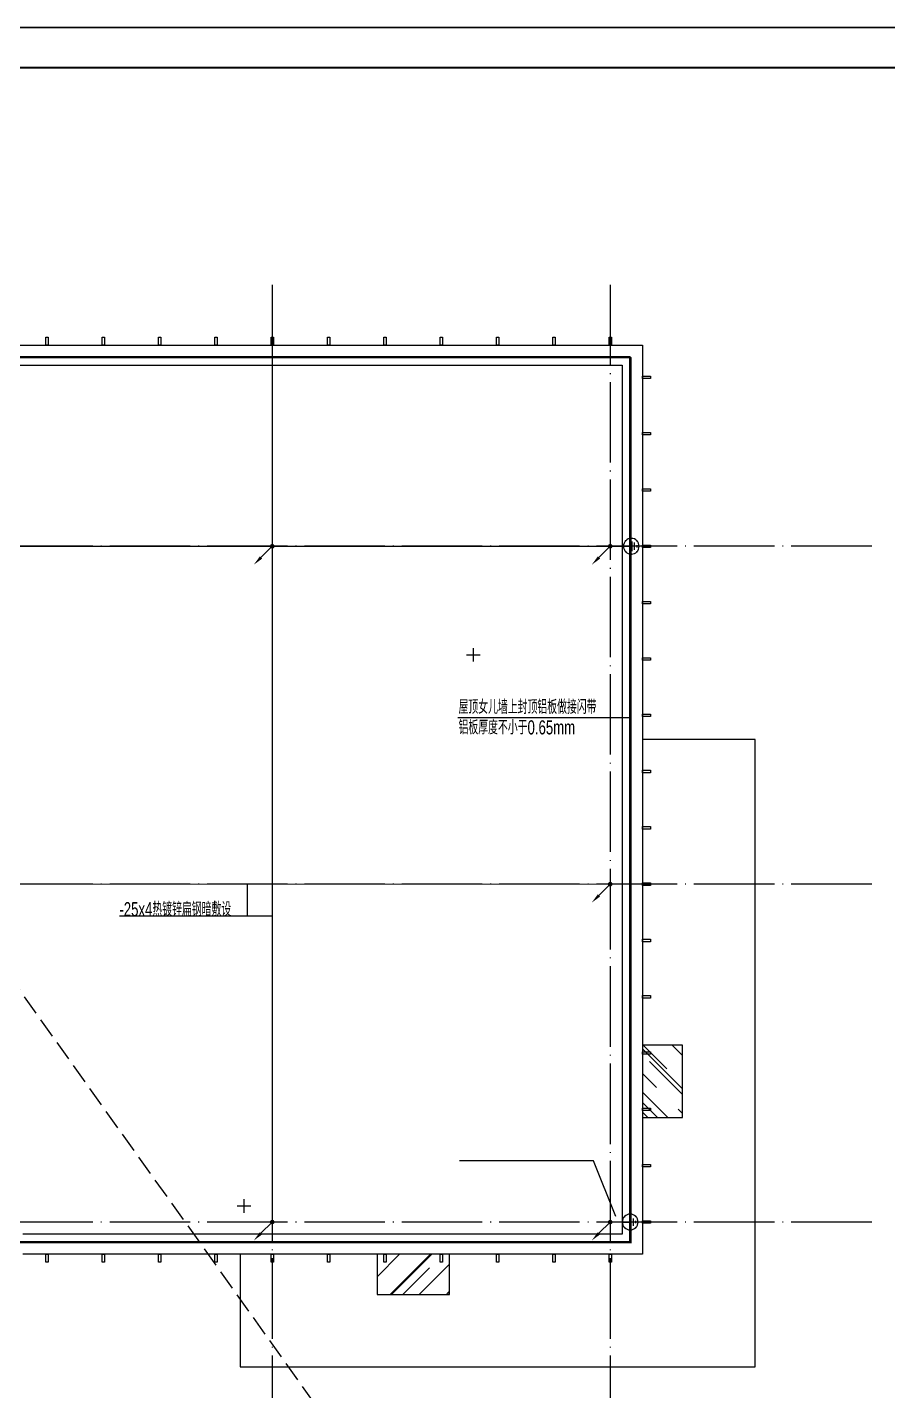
# Model space of a CAD drawing. Extents: x -292644 to 830497, y -12918 to 491457.
# Drawn here: x 139269 to 160654, y 250207 to 284103 of the extents above; entities that cross this region are included whole.
import ezdxf
from ezdxf.enums import TextEntityAlignment as Align
from ezdxf.xclip import XClip

# ---------------------------------------------------------------- set-up
doc = ezdxf.new("R2010")
doc.units = 0
doc.header["$LTSCALE"] = 1000
doc.header["$MEASUREMENT"] = 0
for name, pattern in [('104-10 轴网$0$DOTE', [2.42, 2, -0.2, 0.02, -0.2]), ('DASH', [0.35, 0.25, -0.1]), ('X-104 8#10#平面_t3$0$109-34 轴网$0$L1$0$$AUDIT_BAD_LTYPE1', [0]), ('X-104 8#10#平面_t3$0$DASH', [0.35, 0.25, -0.1])]:
    doc.linetypes.add(name, pattern=pattern)
doc.layers.get('0').update_dxf_attribs({"linetype": 'CONTINUOUS'})
doc.layers.get('Defpoints').update_dxf_attribs({"linetype": 'CONTINUOUS'})
for name, color, linetype in [('104-10 轴网$0$A_AXIS-轴线', 36, '104-10 轴网$0$DOTE'), ('8#楼幕墙$0$A-C_玻璃幕墙', 140, 'CONTINUOUS'), ('8#楼幕墙$0$A-O_屋面', 201, 'CONTINUOUS'), ('8#楼幕墙$0$A-TECH_结构', 21, 'CONTINUOUS'), ('DIM-照明', 3, 'CONTINUOUS'), ('EQUIP-动力', 3, 'CONTINUOUS'), ('EQUIP-箱柜', 3, 'CONTINUOUS'), ('LWIRE', 4, 'CONTINUOUS'), ('TEL_TEXT', 3, 'CONTINUOUS'), ('WIRE-避雷', 4, 'CONTINUOUS'), ('X-104 8#10#平面_t3$0$A-C_玻璃幕墙', 140, 'CONTINUOUS'), ('X-104 8#10#平面_t3$0$A-O_分水线', 127, 'CONTINUOUS'), ('X-104 8#10#平面_t3$0$A-O_屋面', 201, 'CONTINUOUS'), ('X-104 8#10#平面_t3$0$A-SUR_看线', 231, 'CONTINUOUS'), ('X-104 8#10#平面_t3$0$A-TECH_结构', 21, 'CONTINUOUS'), ('X-104 8#10#平面_t3$0$EH_玻璃', 156, 'CONTINUOUS')]:
    doc.layers.add(name, color=color, linetype=linetype)
doc.layers.add('8#楼幕墙$0$04-不打印_辅助线', color=165, linetype='CONTINUOUS', plot=False)
doc.layers.add('X-104 8#10#平面_t3$0$04-不打印_辅助线', color=165, linetype='CONTINUOUS', plot=False)
doc.layers.get('X-104 8#10#平面_t3$0$A-O_分水线').off()
doc.styles.add('_TEL_DIM', font='SIMPLEX', dxfattribs={"width": 0.8, "height": 3.5, "bigfont": 'HZTXT'})
doc.styles.add('ros', font='ROS', dxfattribs={"width": 0.7, "bigfont": 'HZTXT'})
doc.styles.get("Standard").update_dxf_attribs({"font": 'gbenor.shx', "bigfont": 'gbcbig.shx'})
doc.styles.add('TG_LINETYPE_THUND', font='SIMPLEX', dxfattribs={"width": 0.8, "height": 5.5, "bigfont": 'HZTXT'})
doc.linetypes.add('TG_×', pattern='A,1,0,["×",TG_LINETYPE_THUND,S=0.1,R=0,X=-0.23,Y=-0.21],0', length=1)

# ---------------------------------------------------------------- blocks, each defined once
blk = doc.blocks.new('104-10 轴网')
at = {"layer": '104-10 轴网$0$A_AXIS-轴线', "linetype": '104-10 轴网$0$DOTE'}
for p, q in [((154030, 40100), (154030, -6500)), ((162430, 40100), (162430, -6500)), ((168930, 33600), (113930, 33600)), ((168930, 25200), (113930, 25200)), ((168930, 16800), (113930, 16800))]:
    blk.add_line(p, q, dxfattribs=at)
at = {"layer": 'Defpoints'}
blk.add_lwpolyline([(104380, 45500), (178480, 45500), (178480, -11900), (104380, -11900)], close=True, dxfattribs=at)
blk = doc.blocks.new('图框-A1')
for points, const_width in [([(0, 0), (841, 0), (841, 594), (0, 594)], 0.05), ([(766, 584), (25, 584), (25, 10), (766, 10)], 0.5)]:
    blk.add_lwpolyline(points, close=True, dxfattribs=dict(const_width=const_width))
blk = doc.blocks.new('X-104 8#10#平面_t3$0$fdhggh')
at = {"layer": 'X-104 8#10#平面_t3$0$A-TECH_结构', "linetype": 'X-104 8#10#平面_t3$0$109-34 轴网$0$L1$0$$AUDIT_BAD_LTYPE1'}
blk.add_lwpolyline([(27100, 253900), (42500, 253900), (42500, 275900), (24700, 275900), (24700, 274500), (13500, 274500), (13500, 267800), (13500, 267800), (13500, 262850), (8750, 262850), (8750, 265900), (8750, 265900), (8750, 266100), (-3300, 266100), (-3300, 248300), (-1900, 248300), (-1900, 237100), (20100, 237100), (20100, 249700), (27100, 249700)], close=True, dxfattribs=at)
blk = doc.blocks.new('X-104 8#10#平面_t3$0$fdghdgfh')
at = {"layer": 'X-104 8#10#平面_t3$0$EH_玻璃'}
h = blk.add_hatch(dxfattribs=at)
h.set_pattern_fill('AR-RROOF', color=256, scale=600, angle=135)
h.set_pattern_definition([(135, (42800, -184500), (-1724.2092, 646.5784), [11430, -1524, 3810, -762]), (135, (41814, -184052.8), (-177.809, -1255.44), [2286, -251.46, 4572, -571.5]), (135, (42072.6, -184688.6), (-3162.8462, 2440.8336), [6096, -1066.8, 3048, -762])])
h.paths.add_polyline_path([(-1000, 900), (-1000, -900), (0, -900), (0, 900)])
at = {"layer": 'X-104 8#10#平面_t3$0$A-C_玻璃幕墙'}
blk.add_lwpolyline([(-1000, 900), (-1000, -900), (0, -900), (0, 900)], close=True, dxfattribs=at)
blk = doc.blocks.new('8#楼幕墙')
at = {"layer": '8#楼幕墙$0$04-不打印_辅助线'}
blk.add_lwpolyline([(-18550, 224700), (65550, 224700), (65550, 284100), (-18550, 284100)], close=True, dxfattribs=at)
at = {"layer": '8#楼幕墙$0$A-C_玻璃幕墙'}
for points in [[(28030, 276200), (27970, 276200), (27970, 276400), (28030, 276400)], [(29430, 276200), (29370, 276200), (29370, 276400), (29430, 276400)], [(30830, 276200), (30770, 276200), (30770, 276400), (30830, 276400)], [(32230, 276200), (32170, 276200), (32170, 276400), (32230, 276400)], [(33630, 276200), (33570, 276200), (33570, 276400), (33630, 276400)], [(35030, 276200), (34970, 276200), (34970, 276400), (35030, 276400)], [(36430, 276200), (36370, 276200), (36370, 276400), (36430, 276400)], [(37830, 276200), (37770, 276200), (37770, 276400), (37830, 276400)], [(39230, 276200), (39170, 276200), (39170, 276400), (39230, 276400)], [(40630, 276200), (40570, 276200), (40570, 276400), (40630, 276400)], [(42030, 276200), (41970, 276200), (41970, 276400), (42030, 276400)], [(42800, 275370), (42800, 275430), (43000, 275430), (43000, 275370)], [(42800, 273970), (42800, 274030), (43000, 274030), (43000, 273970)], [(42800, 272570), (42800, 272630), (43000, 272630), (43000, 272570)], [(42800, 271170), (42800, 271230), (43000, 271230), (43000, 271170)], [(42800, 269770), (42800, 269830), (43000, 269830), (43000, 269770)], [(42800, 268370), (42800, 268430), (43000, 268430), (43000, 268370)], [(42800, 266970), (42800, 267030), (43000, 267030), (43000, 266970)], [(42800, 265570), (42800, 265630), (43000, 265630), (43000, 265570)], [(42800, 264170), (42800, 264230), (43000, 264230), (43000, 264170)], [(42800, 262770), (42800, 262830), (43000, 262830), (43000, 262770)], [(42800, 261370), (42800, 261430), (43000, 261430), (43000, 261370)], [(42800, 259970), (42800, 260030), (43000, 260030), (43000, 259970)], [(42800, 258570), (42800, 258630), (43000, 258630), (43000, 258570)], [(42800, 257170), (42800, 257230), (43000, 257230), (43000, 257170)], [(42800, 255770), (42800, 255830), (43000, 255830), (43000, 255770)], [(42800, 254370), (42800, 254430), (43000, 254430), (43000, 254370)], [(27970, 253600), (28030, 253600), (28030, 253400), (27970, 253400)], [(29370, 253600), (29430, 253600), (29430, 253400), (29370, 253400)], [(30770, 253600), (30830, 253600), (30830, 253400), (30770, 253400)], [(32170, 253600), (32230, 253600), (32230, 253400), (32170, 253400)], [(33570, 253600), (33630, 253600), (33630, 253400), (33570, 253400)], [(34970, 253600), (35030, 253600), (35030, 253400), (34970, 253400)], [(36370, 253600), (36430, 253600), (36430, 253400), (36370, 253400)], [(37770, 253600), (37830, 253600), (37830, 253400), (37770, 253400)], [(39170, 253600), (39230, 253600), (39230, 253400), (39170, 253400)], [(40570, 253600), (40630, 253600), (40630, 253400), (40570, 253400)], [(41970, 253600), (42030, 253600), (42030, 253400), (41970, 253400)]]:
    blk.add_lwpolyline(points, close=True, dxfattribs=at)
at = {"layer": '8#楼幕墙$0$A-O_屋面'}
for points in [[(24400, 269840), (24400, 276200), (42800, 276200), (42800, 253600), (27400, 253600)], [(24700, 269840), (24700, 275900), (42500, 275900), (42500, 253900), (27400, 253900)], [(24900, 274300), (24900, 275700), (42300, 275700), (42300, 254100), (27400, 254100)]]:
    blk.add_lwpolyline(points, dxfattribs=at)
at = {"layer": '8#楼幕墙$0$A-TECH_结构'}
blk.add_lwpolyline([(-3300, 248300), (-1900, 248300), (-1900, 237100), (20100, 237100), (20100, 249700), (27100, 249700), (27100, 253900), (42500, 253900), (42500, 275900), (24700, 275900), (24700, 274500), (13500, 274500), (13500, 262850), (8750, 262850), (8750, 266100), (-3300, 266100)], close=True, dxfattribs=at)
blk = doc.blocks.new('X-104 8#10#平面_t3$0$jtkjuyriuy')
h = blk.add_hatch()
h.set_pattern_fill('ANSI31', color=8, scale=30, angle=45)
h.set_pattern_definition([(90, (0, 0), (-47.625, 1e-14), [])])
h.paths.add_polyline_path([(-138, 138), (138, 138), (138, -138), (-138, -138)])
for points in [[(-168, 168), (168, 168), (168, -168), (-168, -168)], [(-138, 138), (138, 138), (138, -138), (-138, -138)]]:
    blk.add_lwpolyline(points, close=True)
at = {"layer": 'X-104 8#10#平面_t3$0$04-不打印_辅助线'}
for p, q in [((-168, 0), (168, 0)), ((0, 168), (0, -168))]:
    blk.add_line(p, q, dxfattribs=at)
blk = doc.blocks.new('X-104 8#10#平面_t3')
at = {"linetype": 'X-104 8#10#平面_t3$0$109-34 轴网$0$L1$0$$AUDIT_BAD_LTYPE1'}
blk.add_lwpolyline([(177307, 284100), (177307, 224700), (93207, 224700), (93207, 284100)], close=True, dxfattribs=at)
at = {"layer": 'X-104 8#10#平面_t3$0$04-不打印_辅助线', "linetype": 'X-104 8#10#平面_t3$0$109-34 轴网$0$L1$0$$AUDIT_BAD_LTYPE1'}
blk.add_lwpolyline([(177307, 224700), (93207, 224700), (93207, 284100), (177307, 284100)], close=True, dxfattribs=at)
at = {"layer": 'X-104 8#10#平面_t3$0$A-O_屋面', "linetype": 'X-104 8#10#平面_t3$0$DASH', "ltscale": 2}
blk.add_line((137157, 262850), (150896, 243597), dxfattribs=at)
at = {"layer": 'X-104 8#10#平面_t3$0$A-SUR_看线'}
blk.add_lwpolyline([(144557, 253600), (144557, 250800), (157357, 250800), (157357, 266400), (154557, 266400)], dxfattribs=at)
at = {"xscale": 100, "yscale": 100, "zscale": 100}
blk.add_blockref('图框-A1', (93207, 224700), dxfattribs=at)
at = {"linetype": 'X-104 8#10#平面_t3$0$109-34 轴网$0$L1$0$$AUDIT_BAD_LTYPE1'}
ref = blk.add_blockref('8#楼幕墙', (111757, 0), dxfattribs=at)
XClip(ref).set_block_clipping_path([(-18549.9999999995, -12899.9999999999), (65550.0000000003, 284100.0000000003)])
ref = blk.add_blockref('104-10 轴网', (-8673, 237600), dxfattribs=at)
XClip(ref).set_block_clipping_path([(104379.5977508624, -11900), (178479.5977508624, 45500)])
blk.add_blockref('X-104 8#10#平面_t3$0$fdhggh', (111757, 0), dxfattribs=at)
for p, rotation in [((154557, 257900), 180), ((148862, 253600), 90)]:
    blk.add_blockref('X-104 8#10#平面_t3$0$fdghdgfh', p, dxfattribs=dict(at, rotation=rotation))
at = {"layer": 'X-104 8#10#平面_t3$0$A-O_分水线', "xscale": -1, "rotation": 180}
for p in [(150357, 268500), (144657, 254800)]:
    blk.add_blockref('X-104 8#10#平面_t3$0$jtkjuyriuy', p, dxfattribs=at)
blk = doc.blocks.new('$TelecSys$00000080')
for p, q in [((-0.7, -0.7), (0, 0)), ((0.104, 0.104), (0.104, 0.104)), ((-0.104, -0.104), (-0.104, -0.104))]:
    blk.add_line(p, q)
at = {"const_width": 0.142}
blk.add_lwpolyline([(0.071, 0, 1), (-0.071, 0, 1)], format="xyb", close=True, dxfattribs=at)
blk.add_solid([(-0.63, -0.77), (-0.77, -0.63), (-1.15, -1.15)])
at = {"width": 0.8, "flags": 9}
blk.add_attdef('A', (0, 0), '', height=0.00002, rotation=180, dxfattribs=at)
blk = doc.blocks.new('$equip$00001310')
for points in [[(0, 0), (0, -0.375)], [(-0.25, -0.375), (0.25, -0.375)], [(-0.188, -0.5), (0.188, -0.5)], [(-0.062, -0.625), (0.062, -0.625)]]:
    blk.add_lwpolyline(points)
blk.add_point((0, 0))
at = {"flags": 9}
blk.add_attdef('A', (0, 0), '', height=0.00002, dxfattribs=at)
blk = doc.blocks.new('DDD')
blk.add_circle((66852, -1254413), 245)
at = {"layer": 'EQUIP-动力', "xscale": 600, "yscale": 600, "zscale": 600, "rotation": 270}
blk.add_blockref('$equip$00001310', (67059, -1254413), dxfattribs=at)
blk = doc.blocks.new('$equip_U$00000071(XP-201507081652)')
for p in [(-0.978, 0), (-0.839, 0.341), (-0.489, 0.489), (-0.128, 0.33), (0, 0), (-0.836, -0.345), (-0.494, -0.489), (-0.144, -0.347)]:
    blk.add_point(p)
at = {"color": 30, "xscale": 0.002, "yscale": 0.002, "zscale": 0.002}
blk.add_blockref('DDD', (-134.192, 2508.827), dxfattribs=at)
at = {"color": 7, "style": '_TEL_DIM', "flags": 1}
for tag in ['A', 'REMARK']:
    blk.add_attdef(tag, text='', height=0.00002, dxfattribs=at).set_placement((0, 0), align=Align.MIDDLE_CENTER)

msp = doc.modelspace()

# ---------------------------------------------------------------- linework, layer by layer
at = {"layer": 'DIM-照明'}
msp.add_line((144741, 262003), (144741, 262800), dxfattribs=at)
for points in [[(154257, 266937), (149972, 266937)], [(145357, 262003), (141558, 262003)]]:
    msp.add_lwpolyline(points, dxfattribs=at)
at = {"layer": 'TEL_TEXT'}
for p, q in [((153339, 255922), (150015, 255922)), ((153897, 254540), (153339, 255922))]:
    msp.add_line(p, q, dxfattribs=at)
at = {"layer": 'WIRE-避雷', "color": 4, "linetype": 'DASH', "const_width": 60}
for points in [[(154257, 275900), (154257, 253900), (138857, 253900), (138857, 249700), (131857, 249700), (131857, 237100), (109857, 237100), (109857, 248300), (108457, 248300), (108457, 266100), (119407, 266100), (119657, 266100), (120007, 266100)], [(125257, 267500), (125257, 274500), (136457, 274500), (136457, 275900), (154257, 275900)]]:
    msp.add_lwpolyline(points, dxfattribs=at)
at = {"layer": 'WIRE-避雷', "color": 4, "linetype": 'Continuous', "const_width": 30}
for points in [[(145357, 253900), (145357, 275900)], [(154257, 271200), (125257, 271200)], [(153757, 262800), (137157, 262800)]]:
    msp.add_lwpolyline(points, dxfattribs=at)
at = {"layer": 'WIRE-避雷', "linetype": 'TG_×', "const_width": 30}
for points in [[(154085, 271200), (153785, 271200)], [(153757, 262800), (154257, 262800)], [(153757, 254400), (153757, 253900)], [(154057, 254400), (153757, 254400)]]:
    msp.add_lwpolyline(points, dxfattribs=at)

# ---------------------------------------------------------------- block references
msp.add_blockref('X-104 8#10#平面_t3', (0, 0))
at = {"layer": 'EQUIP-箱柜', "xscale": -400, "yscale": 400, "zscale": 400}
for p in [(154085, 271200), (154057, 254400)]:
    msp.add_blockref('$equip_U$00000071(XP-201507081652)', p, dxfattribs=at)
at = {"layer": 'LWIRE', "xscale": 400, "yscale": 400, "zscale": 400}
for p in [(145357, 271200), (153757, 271200), (153757, 262800), (145357, 254400), (153757, 254400)]:
    msp.add_blockref('$TelecSys$00000080', p, dxfattribs=at)

# ---------------------------------------------------------------- texts
at = {"layer": 'DIM-照明', "style": 'ros', "width": 0.7}
for s, p in [('屋顶女儿墙上封顶铝板做接闪带', (149987, 267031)), ('铝板厚度不小于0.65mm', (149987, 266523)), ('-25x4热镀锌扁钢暗敷设', (141558, 262003))]:
    msp.add_text(s, height=350, dxfattribs=at).set_placement(p)

doc.saveas('drawing.dxf')
